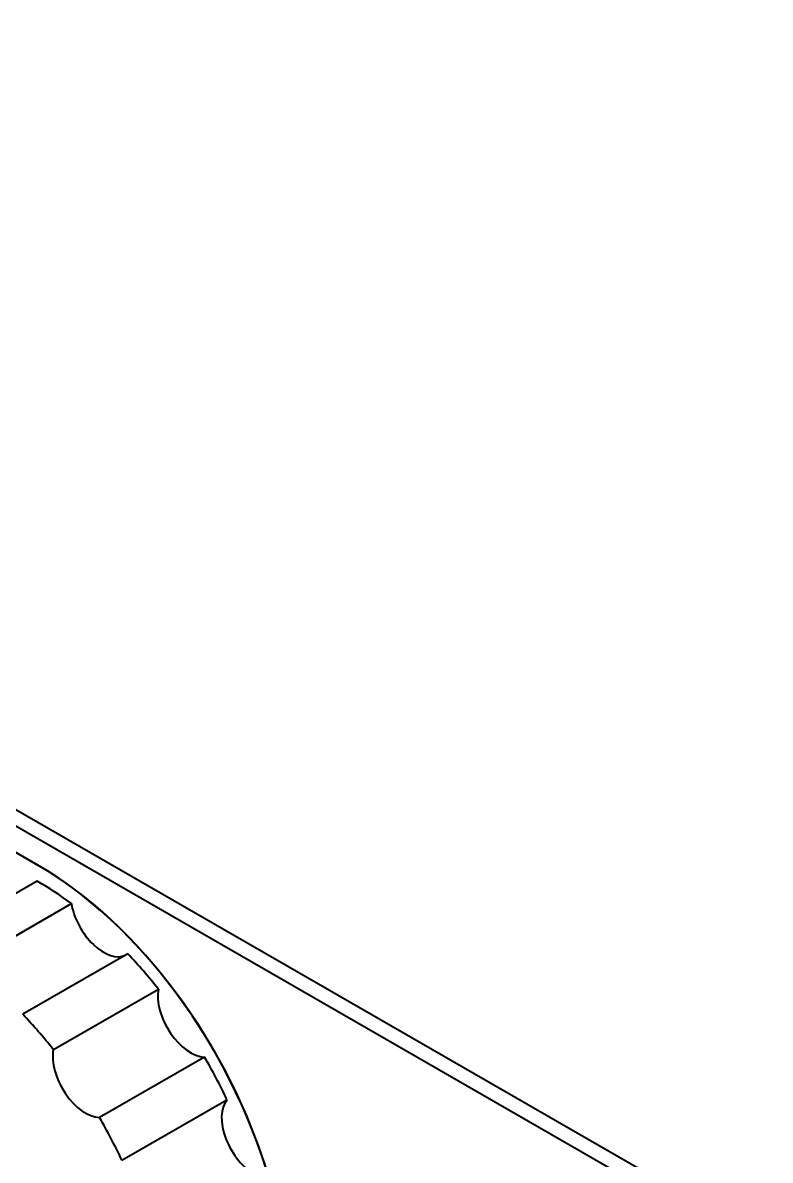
# Model space of a CAD drawing. Header units: inches. Extents: x 6934 to 18973, y 4254 to 7629.
# Drawn here: x 10790.66 to 10822.87, y 6820.39 to 6869.42 of the extents above; entities that cross this region are included whole.
import ezdxf

# ---------------------------------------------------------------- set-up
doc = ezdxf.new("R2010")
doc.units = ezdxf.units.IN
doc.header["$MEASUREMENT"] = 0
doc.layers.add('POWER SUPPLY CASE OUTLINE$0$가시적인 것(ISO)', color=3, linetype='Continuous', lineweight=40, true_color=0x00ff00)
doc.layers.add('POWER SUPPLY CASE OUTLINE$0$가시적인 좁은 것(ISO)', color=3, linetype='Continuous', lineweight=35, true_color=0x00ff00)

msp = doc.modelspace()

# ---------------------------------------------------------------- linework, layer by layer
at = {"layer": 'POWER SUPPLY CASE OUTLINE$0$가시적인 것(ISO)'}
for p, q in [((10691.474, 6892.456), (10908.697, 6767.365)), ((10907.342, 6767.427), (10692.269, 6891.28)), ((10791.312, 6833.111), (10742.609, 6861.157)), ((10742.615, 6861.16), (10791.317, 6833.114)), ((10791.289, 6832.419), (10786.764, 6829.813)), ((10788.233, 6828.848), (10792.758, 6831.454)), ((10795.188, 6829.288), (10790.662, 6826.682)), ((10791.98, 6825.163), (10796.505, 6827.769)), ((10798.496, 6824.84), (10793.97, 6822.233)), ((10794.936, 6820.392), (10799.462, 6822.998))]:
    msp.add_line(p, q, dxfattribs=at)
for centre, major_axis, start_param, end_param in [((10791.312, 6820.684), (7.585, -13.172), 5.966369, 8.641314), ((10791.317, 6820.688), (7.585, -13.172), 0, 2.358128), ((10791.312, 6820.634), (7.186, -12.479), 2.215565, 2.360308), ((10794.143, 6830.992), (0.998, -1.733), 4.135051, 6.235063), ((10791.312, 6820.634), (7.186, -12.479), 1.822866, 1.967609), ((10797.895, 6826.666), (0.998, -1.733), 3.742352, 5.938609), ((10786.786, 6818.028), (7.186, -12.479), 1.822866, 1.967609), ((10793.369, 6824.06), (0.998, -1.733), 3.742352, 5.938609), ((10791.312, 6820.634), (7.186, -12.479), 1.430167, 1.57491), ((10800.645, 6821.422), (-0.998, 1.733), 0.20806, 2.404317), ((10786.786, 6818.028), (7.186, -12.479), 1.430167, 1.57491)]:
    msp.add_ellipse(centre, major_axis=major_axis, ratio=0.578093, start_param=start_param, end_param=end_param, dxfattribs=at)
at = {"layer": 'POWER SUPPLY CASE OUTLINE$0$가시적인 좁은 것(ISO)'}
msp.add_line((10791.317, 6833.114), (10791.312, 6833.111), dxfattribs=at)

doc.saveas('drawing.dxf')
